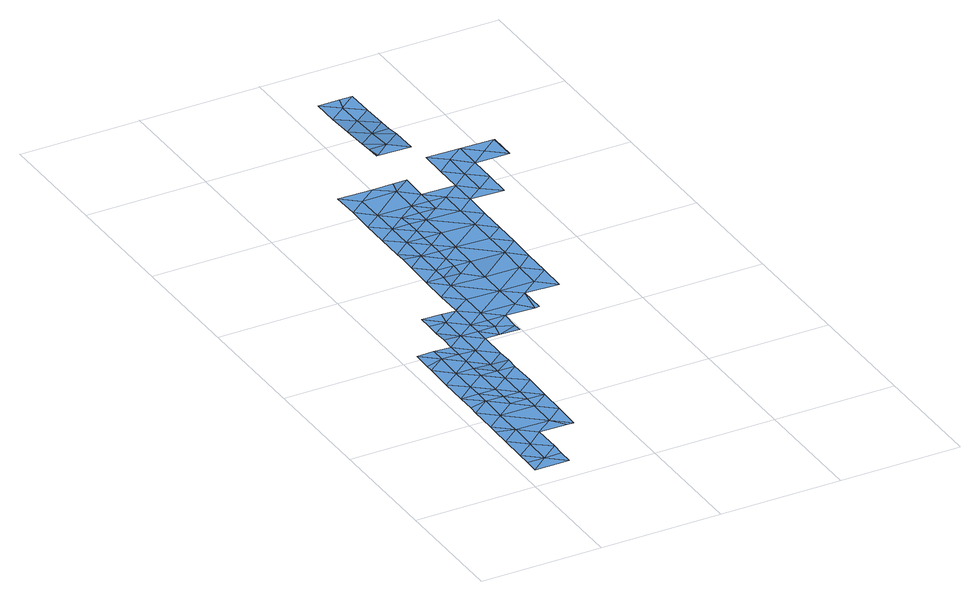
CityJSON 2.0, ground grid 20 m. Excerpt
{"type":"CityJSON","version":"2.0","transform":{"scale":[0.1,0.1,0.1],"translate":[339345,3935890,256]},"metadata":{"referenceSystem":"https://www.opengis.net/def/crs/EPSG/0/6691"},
"CityObjects":{
"waterbody1":{"type":"WaterBody","attributes":{"name":"6","class":"1140","function":"1","WaterBodyRiverFloodingRiskAttribute.description":"3","WaterBodyRiverFloodingRiskAttribute.rankOrg":"1","WaterBodyRiverFloodingRiskAttribute.adminType":"2","WaterBodyRiverFloodingRiskAttribute.scale":"L1"},"geometry":[{"type":"MultiSurface","lod":"1","boundaries":[[[0,1,2]],[[1,3,2]],[[4,5,6]],[[7,8,9]],[[5,10,6]],[[11,12,13]],[[14,3,1]],[[15,4,6]],[[13,12,16]],[[17,18,19]],[[17,19,2]],[[17,2,8]],[[20,7,9]],[[16,20,9]],[[9,13,16]],[[2,3,8]],[[2,19,21]],[[9,3,13]],[[8,3,9]],[[21,0,2]],[[15,6,22]],[[13,3,23]],[[24,23,25]],[[13,26,11]],[[13,23,26]],[[22,6,27]],[[14,23,3]],[[14,25,23]],[[27,28,24]],[[24,28,23]],[[23,28,26]],[[26,28,10]],[[10,28,6]],[[6,28,27]]]}]},
"waterbody2":{"type":"WaterBody","attributes":{"name":"6","class":"1140","function":"1","WaterBodyRiverFloodingRiskAttribute.description":"3","WaterBodyRiverFloodingRiskAttribute.rankOrg":"2","WaterBodyRiverFloodingRiskAttribute.adminType":"2","WaterBodyRiverFloodingRiskAttribute.scale":"L1"},"geometry":[{"type":"MultiSurface","lod":"1","boundaries":[[[17,8,7]],[[17,29,18]],[[30,31,32]],[[20,33,29]],[[17,7,29]],[[7,20,29]],[[33,34,29]],[[29,34,18]],[[18,35,36]],[[19,18,36]],[[18,34,35]],[[21,19,36]],[[37,38,39]],[[37,39,35]],[[40,39,41]],[[42,43,44]],[[45,46,34]],[[39,38,44]],[[30,42,44]],[[33,45,34]],[[36,35,39]],[[31,44,38]],[[46,35,34]],[[21,36,40]],[[44,41,39]],[[44,43,41]],[[31,30,44]],[[40,36,39]]]}]},
"waterbody3":{"type":"WaterBody","attributes":{"name":"6","class":"1140","function":"1","WaterBodyRiverFloodingRiskAttribute.description":"3","WaterBodyRiverFloodingRiskAttribute.rankOrg":"2","WaterBodyRiverFloodingRiskAttribute.adminType":"2","WaterBodyRiverFloodingRiskAttribute.scale":"L1"},"geometry":[{"type":"MultiSurface","lod":"1","boundaries":[[[47,48,49]],[[47,50,51]],[[52,48,47]],[[47,53,52]],[[47,49,50]],[[51,53,47]],[[52,54,48]],[[55,49,48]]]}]},
"waterbody4":{"type":"WaterBody","attributes":{"name":"6","class":"1140","function":"1","WaterBodyRiverFloodingRiskAttribute.description":"3","WaterBodyRiverFloodingRiskAttribute.rankOrg":"2","WaterBodyRiverFloodingRiskAttribute.adminType":"2","WaterBodyRiverFloodingRiskAttribute.scale":"L1"},"geometry":[{"type":"MultiSurface","lod":"1","boundaries":[[[56,57,58]],[[59,57,56]],[[60,57,59]],[[61,60,59]],[[62,63,64]],[[65,66,58]],[[64,63,67]],[[61,59,68]],[[56,69,59]],[[70,57,60]],[[71,72,73]],[[74,75,70]],[[76,70,75]],[[76,77,70]],[[78,79,67]],[[71,73,80]],[[70,60,74]],[[77,81,70]],[[70,81,57]],[[57,81,65]],[[82,66,65]],[[81,82,65]],[[58,57,65]],[[79,64,67]],[[63,80,67]],[[73,67,80]],[[73,78,67]],[[83,78,73]],[[84,68,85]],[[59,85,68]],[[81,86,82]],[[86,81,87]],[[59,69,85]],[[83,73,88]],[[84,85,72]],[[88,85,69]],[[87,81,77]],[[88,73,85]],[[85,73,72]]]}]},
"waterbody5":{"type":"WaterBody","attributes":{"name":"6","class":"1140","function":"1","WaterBodyRiverFloodingRiskAttribute.description":"3","WaterBodyRiverFloodingRiskAttribute.rankOrg":"1","WaterBodyRiverFloodingRiskAttribute.adminType":"2","WaterBodyRiverFloodingRiskAttribute.scale":"L1"},"geometry":[{"type":"MultiSurface","lod":"1","boundaries":[[[89,77,90]],[[91,92,93]],[[91,93,94]],[[91,94,95]],[[79,96,97]],[[97,96,98]],[[98,96,99]],[[51,50,100]],[[101,102,103]],[[104,105,103]],[[92,106,107]],[[108,106,109]],[[106,108,107]],[[93,107,108]],[[53,110,52]],[[53,111,110]],[[111,112,110]],[[112,113,110]],[[114,111,53]],[[32,31,115]],[[32,115,110]],[[110,115,54]],[[116,117,102]],[[118,115,119]],[[118,119,120]],[[50,121,100]],[[51,100,53]],[[53,100,114]],[[114,100,98]],[[100,122,98]],[[121,122,100]],[[123,124,125]],[[126,105,104]],[[127,90,128]],[[129,127,128]],[[130,129,131]],[[121,125,122]],[[132,127,133]],[[134,130,135]],[[101,134,102]],[[103,105,101]],[[125,121,123]],[[123,121,50]],[[125,104,122]],[[122,104,103]],[[115,38,119]],[[110,54,52]],[[113,32,110]],[[31,38,115]],[[37,119,38]],[[97,62,64]],[[114,98,99]],[[98,122,97]],[[64,79,97]],[[80,63,117]],[[136,62,97]],[[122,136,97]],[[103,136,122]],[[102,136,103]],[[136,102,117]],[[125,126,104]],[[116,80,117]],[[116,102,135]],[[131,116,135]],[[137,72,116]],[[137,116,131]],[[138,68,137]],[[138,137,131]],[[128,138,131]],[[71,80,116]],[[72,71,116]],[[84,72,137]],[[68,84,137]],[[54,115,118]],[[128,75,138]],[[74,60,138]],[[75,74,138]],[[90,76,75]],[[77,76,90]],[[61,68,138]],[[60,61,138]],[[92,107,93]],[[132,89,127]],[[89,90,127]],[[128,90,75]],[[129,128,131]],[[130,131,135]],[[102,134,135]],[[63,62,117]],[[136,117,62]],[[139,95,89]],[[132,139,89]],[[139,132,140]],[[92,139,140]],[[91,139,92]],[[112,111,141]],[[142,141,111]],[[111,143,142]],[[143,111,114]],[[46,120,119]],[[120,46,45]],[[37,46,119]],[[35,46,37]],[[139,91,95]],[[132,133,140]]]}]},
"waterbody6":{"type":"WaterBody","attributes":{"name":"6","class":"1140","function":"1","WaterBodyRiverFloodingRiskAttribute.description":"3","WaterBodyRiverFloodingRiskAttribute.rankOrg":"2","WaterBodyRiverFloodingRiskAttribute.adminType":"2","WaterBodyRiverFloodingRiskAttribute.scale":"L1"},"geometry":[{"type":"MultiSurface","lod":"1","boundaries":[[[144,145,146]],[[145,144,147]],[[148,149,150]],[[151,152,150]],[[151,153,152]],[[154,145,147]],[[145,155,146]],[[154,156,153]],[[150,152,157]],[[155,145,158]],[[154,158,145]],[[149,159,150]],[[154,160,158]],[[154,147,156]],[[146,155,161]],[[160,154,151]],[[151,159,160]],[[159,151,150]],[[157,148,150]],[[151,154,153]]]}]}
},
"vertices":[
[7,207,32],[6,191,32],[35,214,32],[34,168,32],[60,5,32],[60,30,32],[32,29,32],[91,190,32],[63,190,32],[91,167,32],[61,52,32],[107,97,32],[118,97,32],[90,120,32],[6,145,32],[3,6,32],[119,143,32],[64,213,32],[64,236,32],[36,237,32],[120,189,32],[7,237,32],[4,30,32],[34,121,32],[5,99,32],[5,129,32],[61,98,32],[4,53,32],[33,75,32],
[92,213,32],[38,376,31],[66,352,31],[66,375,31],[121,235,32],[93,259,31],[65,283,31],[36,260,32],[65,306,31],[66,329,31],[37,306,31],[8,284,31],[9,330,31],[10,376,31],[9,344,31],[38,352,31],[121,282,31],[93,282,31],
[152,397,30],[147,374,30],[180,388,29],[181,419,29],[152,420,29],[124,397,30],[124,420,29],[123,374,30],[180,373,30],
[130,744,26],[159,766,26],[131,790,26],[158,720,27],[186,743,26],[186,720,27],[183,558,28],[184,581,29],[155,558,29],[159,813,25],[131,836,25],[155,582,29],[186,697,27],[129,698,27],[215,765,26],[184,627,29],[185,650,28],[156,628,29],[215,742,26],[243,742,26],[244,765,26],[244,788,26],[127,605,29],[126,559,29],[184,604,29],[216,812,26],[188,835,25],[128,633,29],[185,673,28],[157,674,28],[222,835,25],[245,834,26],[128,651,28],
[301,787,25],[272,764,26],[330,856,25],[358,832,24],[359,878,24],[302,879,25],[301,833,25],[126,513,28],[154,535,28],[154,489,28],[125,468,29],[153,443,29],[296,556,27],[269,579,28],[268,533,27],[267,487,27],[296,510,27],[415,831,24],[387,855,24],[415,877,24],[416,877,24],[95,398,30],[96,444,29],[67,421,30],[67,398,31],[125,466,29],[94,351,30],[213,627,29],[212,580,29],[122,328,30],[94,305,30],[122,302,31],[209,442,29],[210,488,27],[230,418,29],[237,418,29],[238,464,28],[295,463,27],[300,741,26],[271,718,26],[299,695,26],[298,648,27],[270,672,27],[328,763,25],[356,740,25],[297,602,28],[269,626,28],[211,534,27],[214,673,28],[214,719,27],[329,810,25],[357,786,25],[68,444,30],[68,467,30],[100,467,29],
[303,926,18],[275,949,18],[249,927,18],[304,972,16],[285,1111,7],[250,1111,7],[278,1088,7],[277,1042,9],[306,1064,8],[305,1018,11],[276,995,13],[247,952,16],[304,995,13],[306,1110,7],[247,973,15],[249,1065,8],[248,1019,11],[246,927,18]
]}
